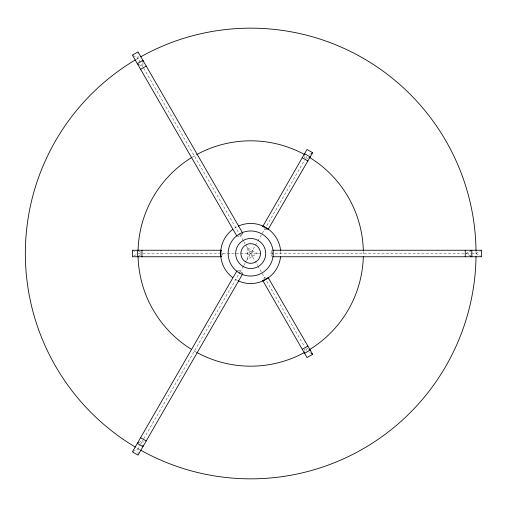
<?xml version="1.0" encoding="UTF-8"?>
<svg xmlns="http://www.w3.org/2000/svg" width="507" height="507" viewBox="0 0 507 507"><rect width="100%" height="100%" fill="white"/><g stroke="black" fill="none" stroke-linecap="round" stroke-linejoin="round"><path stroke-width="0.38" stroke-dasharray="2.54 1.9" d="M140.287 62.272L138.024 58.349L138.031 52.582M142.942 62.526L142.93 66.848L140.667 62.925M304.568 350.426L304.574 348.987M271.872 250.661L270.732 253.5L271.872 256.339M263.868 278.755L264.54 277.481L266.923 277.551M263.64 279.167L263.406 279.579M138.031 454.418L138.024 448.651L140.287 444.728M140.667 444.075L142.93 440.152L142.936 444.474M143.696 438.828L239.855 272.278M239.912 272.177L243.417 266.112M243.81 265.421L246.18 261.314M246.541 260.693L257.48 241.744M257.873 241.059L304.574 160.174M305.626 158.355L306.722 156.454M221.87 255.325L223.004 253.5L221.87 251.675M242.422 233.904L240.673 236.148L237.644 236.585M242.714 233.581L242.853 233.416A20.305 20.007 -30 0 0 238.867 235.463M133.658 256.029L136.149 254.584M139.191 255.667L141.06 254.584M470.585 256.029L466.218 253.5L470.585 250.971M471.504 253.5L476.035 253.5L481.65 250.249M309.53 154.483L310.778 153.767M306.45 159.097L307.698 158.38M138.557 442.662L142.309 440.507M133.024 451.528L138.024 448.651M266.923 229.449L264.54 229.519L263.868 228.245M137.942 253.5L141.529 253.5M142.93 253.5L260.516 253.5M270.732 253.5L464.691 253.5M466.218 253.5L471.13 253.5M237.644 270.415L240.673 270.852L242.422 273.096M133.024 55.472L138.024 58.349M139.184 64.693L142.309 66.493M306.45 347.903L307.698 348.62M309.53 352.517L310.778 353.233M476.035 253.5L481.65 256.751M139.191 251.333L141.06 252.416M132.409 250.249L136.149 252.416M242.714 273.419L242.853 273.584A20.305 20.007 30 0 1 238.867 271.537M143.696 68.172L239.855 234.722M239.912 234.823L243.417 240.888M243.81 241.579L257.48 265.256M257.873 265.941L304.574 346.826M305.626 348.645L306.722 350.546M263.406 227.421L263.64 227.833M304.568 156.574L304.574 158.013M476.029 251.206A225.342 225.342 0 0 1 476.029 255.794M140.021 449.791A225.342 225.342 0 0 1 136.034 447.497M136.034 59.503A225.342 225.342 0 0 1 140.021 57.209M363.342 251.307A112.674 112.674 0 0 1 363.342 255.693M196.057 352.035A112.674 112.674 0 0 1 192.261 349.836M192.261 157.164A112.674 112.674 0 0 1 196.057 154.965M280.663 251.358A30.046 30.046 0 0 1 280.663 255.642M237.568 280.523A30.046 30.046 0 0 1 234.449 278.774M234.449 228.226A30.046 30.046 0 0 1 237.568 226.477M272.227 252.277A20.305 20.007 90 0 1 272.227 254.723M247.372 247.746L247.372 259.254L257.341 253.5L247.372 247.746M252.353 250.623L252.353 256.377L247.372 253.5L252.353 250.623"/><path stroke-width="0.76" d="M142.942 61.803L142.942 60.365L137.308 63.616L138.557 64.338M304.568 351.871L304.561 353.309L310.195 350.058L308.947 349.342M221.28 250.654L221.058 250.249L132.409 250.249L132.409 256.751L221.058 256.751L221.28 256.346M236.845 270.979L132.397 451.889L138.031 455.14L242.479 274.236M262.816 226.407L307.02 149.438L312.654 152.689L268.095 229.456M268.095 277.544L312.654 354.311L307.02 357.562L262.816 280.593M138.569 256.029L137.321 256.751L137.321 250.249L138.569 250.971M470.585 250.971L471.827 250.249L471.827 256.751L470.585 256.029M140.597 69.313L146.231 66.062M302.242 349.285L307.876 346.034M311.406 153.406L312.654 152.689M308.947 157.658L310.195 156.942L304.561 153.691L304.568 155.129M138.557 442.662L137.308 443.384L142.942 446.635L142.942 445.197M272.76 250.249L481.65 250.249L481.65 256.751L272.76 256.751M311.406 353.594L312.654 354.311M302.242 157.715L307.876 160.966M140.597 437.687L146.231 440.938M242.479 232.764L138.031 51.86L132.397 55.111L236.845 236.021M465.255 250.249L465.255 256.751M141.966 250.249L141.966 256.751M476.016 256.561A225.342 225.342 0 0 1 140.686 450.165M135.375 447.104A225.342 225.342 0 0 1 135.375 59.896M140.686 56.835A225.342 225.342 0 0 1 476.016 250.439M363.329 256.422A112.674 112.674 0 0 1 309.752 349.456M304.694 352.39A112.674 112.674 0 0 1 196.697 352.39M191.633 349.456A112.674 112.674 0 0 1 138.062 256.422M138.062 250.578A112.674 112.674 0 0 1 191.633 157.544M196.697 154.61A112.674 112.674 0 0 1 304.694 154.61M309.752 157.544A112.674 112.674 0 0 1 363.329 250.578M280.605 256.358A30.046 30.046 0 0 1 238.214 280.834M232.688 277.551A30.046 30.046 0 0 1 232.688 229.449M238.214 226.166A30.046 30.046 0 0 1 280.605 250.642M262.696 226.204A31.333 30.87 30 0 1 268.33 229.456M221.052 256.751A31.333 30.87 90 0 1 221.052 250.249M268.33 277.544A31.333 30.87 -30 0 1 262.696 280.796M245.382 261.764A9.823 9.823 0 0 0 260.503 253.969A9.823 9.823 0 0 0 246.193 244.773A9.823 9.823 0 0 0 245.382 261.764M239.424 273.013A22.536 22.536 0 0 0 273.229 253.5A22.536 22.536 0 0 0 239.424 233.987A22.536 22.536 0 0 0 239.424 273.013M243.183 266.511A15.02 15.02 0 0 0 265.719 253.5A15.02 15.02 0 0 0 243.183 240.489A15.02 15.02 0 0 0 243.183 266.511"/></g></svg>
